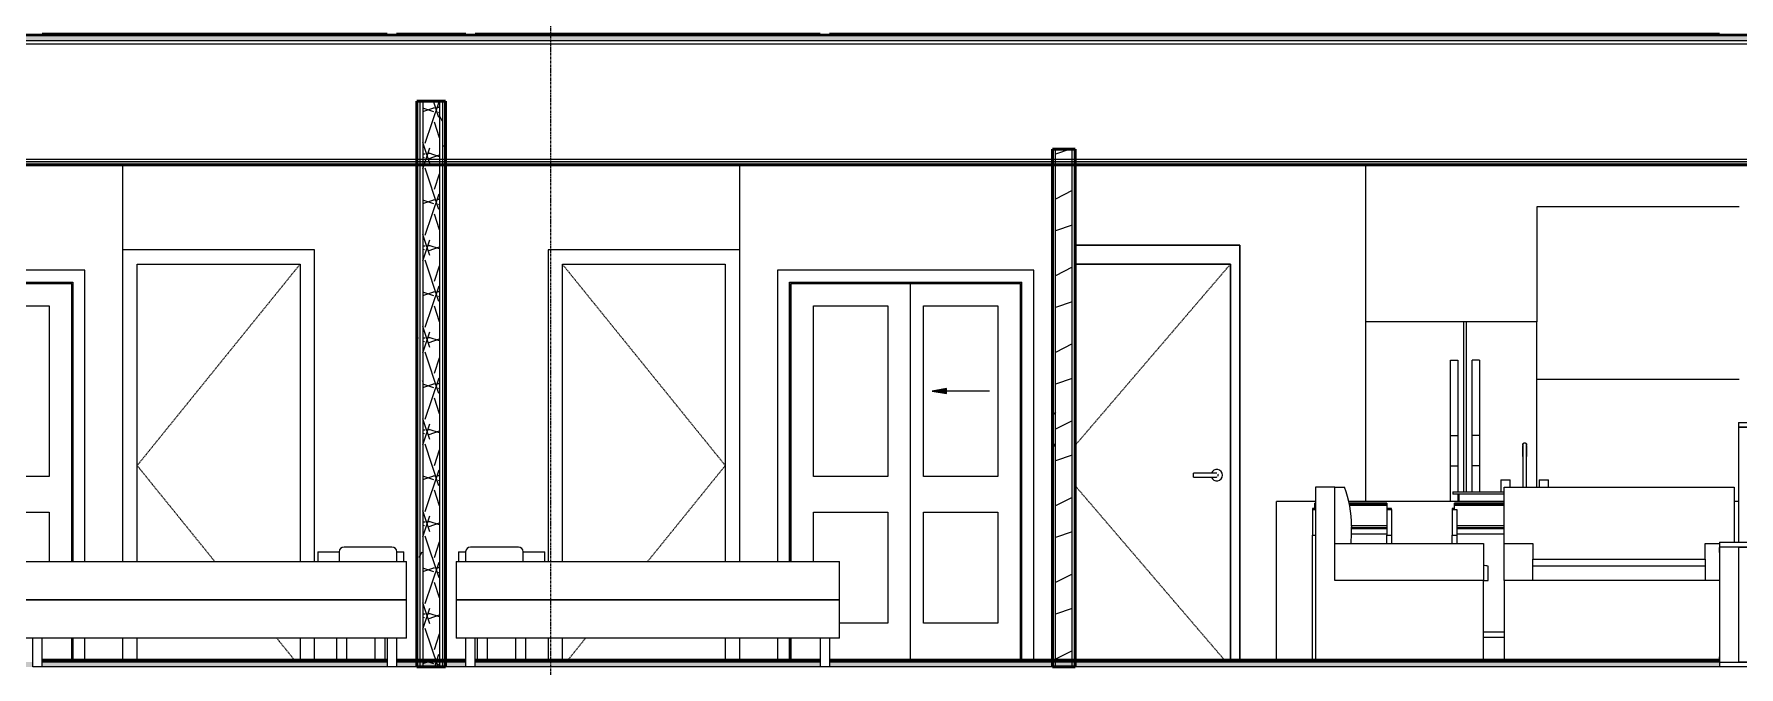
# Model space of a CAD drawing. Header units: inches. Extents: x -4169 to 1833, y -300 to 585.
# Drawn here: x 361.7 to 717.5, y 136 to 268 of the extents above; entities that cross this region are included whole.
import ezdxf

# ---------------------------------------------------------------- set-up
doc = ezdxf.new("R2010")
doc.units = ezdxf.units.IN
doc.header["$MEASUREMENT"] = 0
doc.linetypes.add('Dash 1_16_', pattern=[0.125, 0.0625, -0.0625])
doc.linetypes.add('Grid Line 1_2_', pattern=[0.875, 0.5, -0.125, 0.125, -0.125])
for name, color, linetype, lineweight in [('0-4', 7, 'Continuous', 9), ('0-7', 130, 'Continuous', 5), ('A-DETL-GENF-1', 92, 'Continuous', 13), ('A-DETL-GENF-2', 7, 'Continuous', 9), ('A-DOOR-3', 7, 'Continuous', 9), ('A-DOOR-4', 7, 'Dash 1_16_', 9), ('A-DOOR-FRAM-1', 7, 'Continuous', 9), ('A-FLOR-2', 192, 'Continuous', 50), ('A-FLOR-LEVL-1', 51, 'Grid Line 1_2_', 9), ('A-FLOR-MCUT', 51, 'Continuous', 13), ('A-FLOR-PATT-1', 8, 'Continuous', 9), ('A-WALL-1', 250, 'Continuous', 50), ('A-WALL-2', 10, 'Continuous', 13), ('A-WALL-PATT-1', 7, 'Continuous', 9), ('A-WALL-PATT-2', 253, 'Continuous', 9), ('I-FURN', 30, 'Continuous', 9), ('I-FURN-1', 7, 'Continuous', 9), ('I-WALL-1', 250, 'Continuous', 50), ('I-WALL-2', 10, 'Continuous', 13), ('P-SANR-FIXT-1', 7, 'Continuous', 9), ('Q-CASE-1', 7, 'Continuous', 9), ('Q-SPCQ-1', 7, 'Continuous', 9), ('S-GRID-1', 1, 'Grid Line 1_2_', 9)]:
    doc.layers.add(name, color=color, linetype=linetype, lineweight=lineweight)
pattern_1 = [(0, (-10964.796, 146.633), (30.72, 7.68), [1.267, -21.773, 1.267, -21.773, -122.88]), (0, (-10964.796, 146.633), (30.72, 7.68), [-46.08, 1.267, -44.813, 1.267, -21.773, -53.76]), (0, (-10964.796, 146.633), (30.72, 7.68), [-115.2, 1.267, -14.093, 1.267, -37.133]), (120, (-10953.276, 150.473), (-22.01108, 22.7643), [1.267, -21.773, 1.267, -21.773, -122.88]), (120, (-10953.276, 150.473), (-22.01108, 22.7643), [-46.08, 1.267, -44.813, 1.267, -21.773, -53.76]), (120, (-10953.276, 150.473), (-22.01108, 22.7643), [-115.2, 1.267, -14.093, 1.267, -37.133]), (240, (-10949.436, 165.833), (-8.70892, -30.4443), [1.267, -21.773, 1.267, -21.773, -122.88]), (240, (-10949.436, 165.833), (-8.70892, -30.4443), [-46.08, 1.267, -44.813, 1.267, -21.773, -53.76]), (240, (-10949.436, 165.833), (-8.70892, -30.4443), [-115.2, 1.267, -14.093, 1.267, -37.133])]
pattern_2 = [(50, (317.997, 146.633), (27.5427, -2.4099), [2.88, -31.68]), (355, (317.997, 146.633), (-5.32784, 28.8843), [2.304, -25.344]), (100.451, (320.293, 146.432), (22.2153, 26.4739), [2.448, -26.924]), (46.184, (317.997, 154.313), (40.9819, -6.3564), [4.32, -47.52]), (96.636, (321.413, 153.784), (35.8907, 37.4062), [3.671, -40.386]), (351.184, (317.997, 154.313), (35.891, 37.4062), [3.456, -38.016]), (21, (321.837, 152.393), (22.92104, -15.46073), [2.88, -31.68]), (326, (321.837, 152.393), (9.3435, 27.84574), [2.304, -25.344]), (71.451, (323.748, 151.105), (32.26477, 12.3844), [2.448, -26.924]), (37.5, (317.997, 146.633), (0.466855, 12.78271), [1.267, -23.77, 1.267, -24.461, -25.44]), (37.5, (317.997, 146.633), (0.466855, 12.78271), [-50.765, 1.267, -24.173]), (7.5, (317.997, 146.633), (10.10159, 15.14509), [1.267, -13.402, 1.267, -23.194, -9.696]), (7.5, (317.997, 146.633), (10.10159, 15.14509), [-39.13, 1.267, -8.429]), (327.5, (309.434, 146.633), (20.49916, -0.86578), [1.267, -8.333, 1.267, -28.685, -39.744]), (327.5, (309.434, 146.633), (20.49916, -0.86578), [-39.552, 1.267, -38.477]), (317.5, (305.594, 146.633), (22.39478, 3.8443), [1.267, -11.213, 1.267, -18.624, -28.224]), (317.5, (305.594, 146.633), (22.39478, 3.8443), [-32.371, 1.267, -26.957])]

# ---------------------------------------------------------------- blocks, each defined once
blk = doc.blocks.new('CTR - 2nd Phase_rvt-2-BUILDING SECTION - EAST_WEST - LOOKING SOUTH')
at = {"layer": 'A-FLOR-LEVL-1'}
blk.add_line((-12558.48, 268), (-9609.49, 268), dxfattribs=at)
blk = doc.blocks.new('Single-Flush - 34_ x 84_-V100-BUILDING SECTION - EAST_WEST - LOOKING SOUTH')
at = {"layer": 'A-DOOR-4'}
for p, q in [((-10865.56, 220), (-10899.56, 178)), ((-10883.37, 158), (-10899.56, 178)), ((-10866.68, 137.37), (-10870.42, 142))]:
    blk.add_line(p, q, dxfattribs=at)
at = {"layer": 'A-DOOR-FRAM-1'}
for p, q in [((-10862.56, 223), (-10902.56, 223)), ((-10862.56, 158), (-10862.56, 223)), ((-10899.56, 158), (-10899.56, 220)), ((-10899.56, 220), (-10865.56, 220)), ((-10865.56, 220), (-10865.56, 158)), ((-10899.56, 137.37), (-10899.56, 142)), ((-10865.56, 142), (-10865.56, 137.37)), ((-10862.56, 137.37), (-10862.56, 142))]:
    blk.add_line(p, q, dxfattribs=at)
blk = doc.blocks.new('Bed-Standard - King 78_ x 80_-V102-BUILDING SECTION - EAST_WEST - LOOKING SOUTH')
at = {"layer": 'I-FURN-1'}
for p, q in [((-11132.19, 161), (-11142.19, 161)), ((-11209.19, 158), (-11209.19, 150)), ((-11209.19, 158), (-11208.19, 158)), ((-11208.19, 158), (-11130.19, 158)), ((-11143.19, 160), (-11143.19, 158)), ((-11131.19, 158), (-11131.19, 160)), ((-11130.19, 158), (-11129.19, 158)), ((-11129.19, 150), (-11129.19, 158)), ((-11209.19, 150), (-11209.19, 142)), ((-11209.19, 150), (-11208.19, 150)), ((-11208.19, 150), (-11209.19, 150)), ((-11208.19, 150), (-11130.19, 150)), ((-11130.19, 150), (-11208.19, 150)), ((-11130.19, 150), (-11129.19, 150)), ((-11129.19, 150), (-11130.19, 150)), ((-11129.19, 142), (-11129.19, 150)), ((-11208.19, 142), (-11209.19, 142)), ((-11130.19, 142), (-11208.19, 142)), ((-11207.19, 142), (-11207.19, 136)), ((-11207.19, 142), (-11207.19, 137.37)), ((-11205.19, 136), (-11205.19, 142)), ((-11205.19, 137.37), (-11205.19, 142)), ((-11133.19, 142), (-11133.19, 137.37)), ((-11133.19, 142), (-11133.19, 136)), ((-11131.19, 137.37), (-11131.19, 142)), ((-11131.19, 136), (-11131.19, 142)), ((-11129.19, 142), (-11130.19, 142)), ((-11206.19, 136), (-11207.16, 136)), ((-11205.21, 136), (-11206.19, 136)), ((-11132.19, 136), (-11133.16, 136)), ((-11131.21, 136), (-11132.19, 136))]:
    blk.add_line(p, q, dxfattribs=at)
for centre, start, end in [((-11142.19, 160), 90, 180), ((-11132.19, 160), 0, 90)]:
    blk.add_arc(centre, 1, start, end, dxfattribs=at)
blk = doc.blocks.new('Table-Night Stand - 18_ x 18_ x 24_-V103-BUILDING SECTION - EAST_WEST - LOOKING SOUTH')
at = {"layer": 'I-FURN-1'}
for p, q in [((-11147.69, 160), (-11143.19, 160)), ((-11147.69, 160), (-11147.69, 158)), ((-11131.19, 160), (-11129.69, 160)), ((-11129.69, 158), (-11129.69, 160)), ((-11143.69, 137.37), (-11143.69, 142)), ((-11141.69, 142), (-11141.69, 137.37)), ((-11135.69, 137.37), (-11135.69, 142)), ((-11133.69, 142), (-11133.69, 137.37))]:
    blk.add_line(p, q, dxfattribs=at)
blk = doc.blocks.new('Single-Flush - 34_ x 84_-V105-BUILDING SECTION - EAST_WEST - LOOKING SOUTH')
at = {"layer": 'A-DOOR-4'}
for p, q in [((-10810.81, 220), (-10776.81, 178)), ((-10793, 158), (-10776.81, 178)), ((-10809.7, 137.37), (-10805.96, 142))]:
    blk.add_line(p, q, dxfattribs=at)
at = {"layer": 'A-DOOR-FRAM-1'}
for p, q in [((-10773.81, 223), (-10813.81, 223)), ((-10813.81, 223), (-10813.81, 158)), ((-10810.81, 158), (-10810.81, 220)), ((-10810.81, 220), (-10776.81, 220)), ((-10776.81, 220), (-10776.81, 158)), ((-10813.81, 142), (-10813.81, 137.37)), ((-10810.81, 137.37), (-10810.81, 142)), ((-10776.81, 142), (-10776.81, 137.37))]:
    blk.add_line(p, q, dxfattribs=at)
blk = doc.blocks.new('Bed-Standard - King 78_ x 80_-V106-BUILDING SECTION - EAST_WEST - LOOKING SOUTH')
at = {"layer": 'I-FURN-1'}
for p, q in [((-10820, 161), (-10830, 161)), ((-10833, 158), (-10833, 150)), ((-10833, 158), (-10832, 158)), ((-10832, 158), (-10754, 158)), ((-10831, 160), (-10831, 158)), ((-10819, 158), (-10819, 160)), ((-10754, 158), (-10753, 158)), ((-10753, 150), (-10753, 158)), ((-10833, 150), (-10833, 142)), ((-10833, 150), (-10832, 150)), ((-10832, 150), (-10833, 150)), ((-10832, 150), (-10754, 150)), ((-10754, 150), (-10832, 150)), ((-10754, 150), (-10753, 150)), ((-10753, 150), (-10754, 150)), ((-10753, 142), (-10753, 150)), ((-10832, 142), (-10833, 142)), ((-10754, 142), (-10832, 142)), ((-10831, 142), (-10831, 137.37)), ((-10831, 142), (-10831, 136)), ((-10829, 137.37), (-10829, 142)), ((-10829, 136), (-10829, 142)), ((-10757, 142), (-10757, 136)), ((-10757, 142), (-10757, 137.37)), ((-10755, 136), (-10755, 142)), ((-10755, 137.37), (-10755, 142)), ((-10753, 142), (-10754, 142)), ((-10830, 136), (-10830.98, 136)), ((-10829.03, 136), (-10830, 136)), ((-10756, 136), (-10756.98, 136)), ((-10755.03, 136), (-10756, 136))]:
    blk.add_line(p, q, dxfattribs=at)
for centre, start, end in [((-10830, 160), 90, 180), ((-10820, 160), 0, 90)]:
    blk.add_arc(centre, 1, start, end, dxfattribs=at)
blk = doc.blocks.new('Table-Night Stand - 18_ x 18_ x 24_-V107-BUILDING SECTION - EAST_WEST - LOOKING SOUTH')
at = {"layer": 'I-FURN-1'}
for p, q in [((-10832.5, 160), (-10831, 160)), ((-10832.5, 160), (-10832.5, 158)), ((-10819, 160), (-10814.5, 160)), ((-10814.5, 158), (-10814.5, 160)), ((-10828.5, 137.37), (-10828.5, 142)), ((-10826.5, 142), (-10826.5, 137.37)), ((-10820.5, 137.37), (-10820.5, 142)), ((-10818.5, 142), (-10818.5, 137.37))]:
    blk.add_line(p, q, dxfattribs=at)
blk = doc.blocks.new('FOLDING_SLIDING CLOSET - 48_ x 80_-V109-BUILDING SECTION - EAST_WEST - LOOKING SOUTH')
at = {"layer": 'A-DETL-GENF-1'}
blk.add_hatch(color=256, dxfattribs=at).paths.add_polyline_path([(-10945.73, 193), (-10942.71, 193.53), (-10945.73, 194.06)], flags=0)
at = {"layer": 'A-DETL-GENF-2'}
for p, q in [((-10954.71, 193.53), (-10942.71, 193.53)), ((-10945.73, 194.06), (-10942.71, 193.53)), ((-10945.73, 193), (-10945.73, 194.06)), ((-10942.71, 193.53), (-10945.73, 193))]:
    blk.add_line(p, q, dxfattribs=at)
at = {"layer": 'A-DOOR-3'}
for p, q in [((-10963.96, 218.75), (-10963.96, 137.37)), ((-10910.46, 218.75), (-10963.96, 218.75)), ((-10910.46, 158), (-10910.46, 218.75)), ((-10961.46, 216.25), (-10961.46, 137.37)), ((-10961.46, 216.25), (-10912.96, 216.25)), ((-10913.21, 216), (-10938.21, 216)), ((-10938.21, 216), (-10938.21, 137.37)), ((-10913.21, 158), (-10913.21, 216)), ((-10912.96, 216.25), (-10912.96, 158)), ((-10956.46, 175.75), (-10956.46, 211.31)), ((-10956.46, 211.31), (-10940.96, 211.31)), ((-10940.96, 211.31), (-10940.96, 175.75)), ((-10933.46, 175.75), (-10933.46, 211.31)), ((-10933.46, 211.31), (-10917.96, 211.31)), ((-10917.96, 211.31), (-10917.96, 175.75)), ((-10940.96, 175.75), (-10956.46, 175.75)), ((-10917.96, 175.75), (-10933.46, 175.75)), ((-10956.46, 145.12), (-10956.46, 168.25)), ((-10956.46, 168.25), (-10940.96, 168.25)), ((-10940.96, 168.25), (-10940.96, 145.12)), ((-10933.46, 145.12), (-10933.46, 168.25)), ((-10933.46, 168.25), (-10917.96, 168.25)), ((-10917.96, 168.25), (-10917.96, 158)), ((-10940.96, 145.12), (-10956.46, 145.12)), ((-10923.38, 145.12), (-10933.46, 145.12)), ((-10913.21, 137.37), (-10913.21, 142)), ((-10912.96, 142), (-10912.96, 137.37)), ((-10910.46, 137.37), (-10910.46, 142))]:
    blk.add_line(p, q, dxfattribs=at)
at = {"layer": 'A-DOOR-FRAM-1'}
for p, q in [((-10961.21, 216), (-10961.21, 137.37)), ((-10961.21, 216), (-10913.21, 216)), ((-10913.21, 216), (-10913.21, 158)), ((-10913.21, 142), (-10913.21, 137.37))]:
    blk.add_line(p, q, dxfattribs=at)
blk = doc.blocks.new('FOLDING_SLIDING CLOSET - 48_ x 80_-V110-BUILDING SECTION - EAST_WEST - LOOKING SOUTH')
at = {"layer": 'A-DETL-GENF-1'}
blk.add_hatch(color=256, dxfattribs=at).paths.add_polyline_path([(-10730.65, 193), (-10730.65, 194.06), (-10733.66, 193.53)], flags=0)
at = {"layer": 'A-DETL-GENF-2'}
for p, q in [((-10730.65, 194.06), (-10733.66, 193.53)), ((-10721.66, 193.53), (-10733.66, 193.53)), ((-10733.66, 193.53), (-10730.65, 193)), ((-10730.65, 193), (-10730.65, 194.06))]:
    blk.add_line(p, q, dxfattribs=at)
at = {"layer": 'A-DOOR-3'}
for p, q in [((-10712.41, 218.75), (-10765.91, 218.75)), ((-10765.91, 218.75), (-10765.91, 158)), ((-10712.41, 137.37), (-10712.41, 218.75)), ((-10763.41, 158), (-10763.41, 216.25)), ((-10763.41, 216.25), (-10714.91, 216.25)), ((-10763.16, 216), (-10763.16, 158)), ((-10738.16, 216), (-10763.16, 216)), ((-10738.16, 137.37), (-10738.16, 216)), ((-10714.91, 137.37), (-10714.91, 216.25)), ((-10758.41, 211.31), (-10742.91, 211.31)), ((-10758.41, 175.75), (-10758.41, 211.31)), ((-10742.91, 211.31), (-10742.91, 175.75)), ((-10735.41, 211.31), (-10719.91, 211.31)), ((-10735.41, 175.75), (-10735.41, 211.31)), ((-10719.91, 211.31), (-10719.91, 175.75)), ((-10742.91, 175.75), (-10758.41, 175.75)), ((-10719.91, 175.75), (-10735.41, 175.75)), ((-10758.41, 168.25), (-10742.91, 168.25)), ((-10758.41, 158), (-10758.41, 168.25)), ((-10742.91, 168.25), (-10742.91, 145.12)), ((-10735.41, 168.25), (-10719.91, 168.25)), ((-10735.41, 145.12), (-10735.41, 168.25)), ((-10719.91, 168.25), (-10719.91, 145.12)), ((-10742.91, 145.12), (-10753, 145.12)), ((-10719.91, 145.12), (-10735.41, 145.12)), ((-10765.91, 142), (-10765.91, 137.37)), ((-10763.41, 137.37), (-10763.41, 142)), ((-10763.16, 142), (-10763.16, 137.37))]:
    blk.add_line(p, q, dxfattribs=at)
at = {"layer": 'A-DOOR-FRAM-1'}
for p, q in [((-10763.16, 158), (-10763.16, 216)), ((-10763.16, 216), (-10715.16, 216)), ((-10715.16, 137.37), (-10715.16, 216)), ((-10763.16, 137.37), (-10763.16, 142))]:
    blk.add_line(p, q, dxfattribs=at)
blk = doc.blocks.new('OD_CW_Base Cabinet - OD_CW_Base Cabinet-1862514-BUILDING SECTION - EAST_WEST - LOOKING SOUTH')
at = {"layer": 'Q-CASE-1'}
for p, q in [((-10661.79, 137.37), (-10661.79, 170.5)), ((-10653.59, 170.5), (-10661.79, 170.5)), ((-10614.26, 170.5), (-10646.69, 170.5)), ((-10565.31, 170.5), (-10566.26, 170.5))]:
    blk.add_line(p, q, dxfattribs=at)
blk = doc.blocks.new('Refrigerator_-_Side-by-Side_6047 - 36_ X 30_-V124-BUILDING SECTION - EAST_WEST - LOOKING SOUTH')
at = {"layer": 'Q-SPCQ-1'}
for p, q in [((-10643.19, 208), (-10643.19, 170.5)), ((-10622.69, 208), (-10643.19, 208)), ((-10622.19, 208), (-10622.69, 208)), ((-10622.69, 172.5), (-10622.69, 208)), ((-10622.19, 208), (-10622.19, 172.5)), ((-10607.44, 208), (-10622.19, 208)), ((-10607.44, 173.5), (-10607.44, 208)), ((-10625.47, 184.29), (-10625.47, 200)), ((-10625.47, 200), (-10623.95, 200)), ((-10623.95, 200), (-10623.95, 184.29)), ((-10620.93, 184.29), (-10620.93, 200)), ((-10619.41, 200), (-10620.93, 200)), ((-10619.41, 200), (-10619.41, 184.29)), ((-10625.47, 177.94), (-10625.47, 184.29)), ((-10625.47, 184.29), (-10623.95, 184.29)), ((-10623.95, 184.29), (-10623.95, 177.94)), ((-10620.93, 177.94), (-10620.93, 184.29)), ((-10619.41, 184.29), (-10620.93, 184.29)), ((-10619.41, 184.29), (-10619.41, 177.94)), ((-10625.47, 170.5), (-10625.47, 177.94)), ((-10625.47, 177.94), (-10623.95, 177.94)), ((-10623.95, 177.94), (-10623.95, 172.5)), ((-10620.93, 172.5), (-10620.93, 177.94)), ((-10619.41, 177.94), (-10620.93, 177.94)), ((-10619.41, 177.94), (-10619.41, 172.5)), ((-10623.95, 172), (-10623.95, 170.5))]:
    blk.add_line(p, q, dxfattribs=at)
blk = doc.blocks.new('Sink Kitchen-Single - 30_ x 21_-V125-BUILDING SECTION - EAST_WEST - LOOKING SOUTH')
at = {"layer": 'P-SANR-FIXT-1'}
for p, q in [((-10610.34, 179.88), (-10610.34, 173.5)), ((-10610.34, 179.88), (-10610.34, 178.5)), ((-10610.33, 178.5), (-10610.33, 178.5)), ((-10609.6, 178.5), (-10609.6, 178.5)), ((-10609.59, 173.5), (-10609.59, 179.88)), ((-10609.59, 178.5), (-10609.59, 179.88)), ((-10614.97, 175), (-10614.97, 172.5)), ((-10614.97, 175), (-10612.97, 175)), ((-10612.97, 173.5), (-10612.97, 175)), ((-10606.97, 175), (-10606.97, 173.5)), ((-10606.97, 175), (-10604.97, 175)), ((-10604.97, 173.5), (-10604.97, 175)), ((-10624.97, 172.5), (-10614.26, 172.5)), ((-10624.97, 172.5), (-10624.97, 172)), ((-10614.26, 172), (-10624.97, 172)), ((-10623.72, 172), (-10623.72, 170.5))]:
    blk.add_line(p, q, dxfattribs=at)
at = {"layer": 'P-SANR-FIXT-1', "flags": 128}
for points in [[(-10610.34, 182.38), (-10610.34, 182.39), (-10610.34, 182.4), (-10610.34, 182.42), (-10610.34, 182.43), (-10610.34, 182.45), (-10610.33, 182.46), (-10610.33, 182.48), (-10610.32, 182.49), (-10610.32, 182.51), (-10610.31, 182.52), (-10610.31, 182.53), (-10610.3, 182.55), (-10610.29, 182.56), (-10610.29, 182.57), (-10610.28, 182.59), (-10610.27, 182.6), (-10610.26, 182.61), (-10610.25, 182.62), (-10610.24, 182.63), (-10610.23, 182.64), (-10610.22, 182.65), (-10610.21, 182.66), (-10610.2, 182.67), (-10610.18, 182.68), (-10610.17, 182.69), (-10610.16, 182.7), (-10610.14, 182.71), (-10610.13, 182.71), (-10610.12, 182.72), (-10610.1, 182.72), (-10610.09, 182.73), (-10610.08, 182.73), (-10610.06, 182.74), (-10610.05, 182.74), (-10610.03, 182.74), (-10610.02, 182.75), (-10610, 182.75), (-10609.99, 182.75), (-10609.97, 182.75), (-10609.97, 182.75)], [(-10610.34, 182.38), (-10610.34, 182.37), (-10610.34, 182.37), (-10610.34, 182.36), (-10610.34, 182.34), (-10610.34, 182.33), (-10610.34, 182.3), (-10610.34, 182.28), (-10610.34, 182.25), (-10610.34, 182.21), (-10610.34, 182.18), (-10610.34, 182.14), (-10610.34, 182.09), (-10610.34, 182.04), (-10610.34, 181.99), (-10610.34, 181.94), (-10610.34, 181.88), (-10610.34, 181.82), (-10610.34, 181.75), (-10610.34, 181.69), (-10610.34, 181.62), (-10610.34, 181.54), (-10610.34, 181.47), (-10610.34, 181.39), (-10610.34, 181.31), (-10610.34, 181.23), (-10610.34, 181.14), (-10610.34, 181.05), (-10610.34, 180.96), (-10610.34, 180.87), (-10610.34, 180.78), (-10610.34, 180.69), (-10610.34, 180.59), (-10610.34, 180.5), (-10610.34, 180.4), (-10610.34, 180.3), (-10610.34, 180.2), (-10610.34, 180.1), (-10610.34, 180), (-10610.34, 179.9), (-10610.34, 179.88)], [(-10610.34, 182.3), (-10610.34, 182.32), (-10610.34, 182.34), (-10610.34, 182.35), (-10610.34, 182.36), (-10610.34, 182.37), (-10610.34, 182.37)], [(-10610.34, 179.88), (-10610.34, 179.97), (-10610.34, 180.07), (-10610.34, 180.17), (-10610.34, 180.27), (-10610.34, 180.37), (-10610.34, 180.47), (-10610.34, 180.57), (-10610.34, 180.66), (-10610.34, 180.76), (-10610.34, 180.85), (-10610.34, 180.94), (-10610.34, 181.03), (-10610.34, 181.12), (-10610.34, 181.2), (-10610.34, 181.29), (-10610.34, 181.37), (-10610.34, 181.45), (-10610.34, 181.52), (-10610.34, 181.6), (-10610.34, 181.67), (-10610.34, 181.74), (-10610.34, 181.8), (-10610.34, 181.86), (-10610.34, 181.92), (-10610.34, 181.98), (-10610.34, 182.03), (-10610.34, 182.08), (-10610.34, 182.13), (-10610.34, 182.17)], [(-10609.97, 182.75), (-10609.95, 182.75), (-10609.94, 182.75), (-10609.92, 182.75), (-10609.91, 182.75), (-10609.89, 182.74), (-10609.88, 182.74), (-10609.86, 182.74), (-10609.85, 182.73), (-10609.84, 182.73), (-10609.82, 182.72), (-10609.81, 182.71), (-10609.79, 182.71), (-10609.78, 182.7), (-10609.77, 182.69), (-10609.76, 182.68), (-10609.74, 182.68), (-10609.73, 182.67), (-10609.72, 182.66), (-10609.71, 182.65), (-10609.7, 182.64), (-10609.69, 182.63), (-10609.68, 182.61), (-10609.67, 182.6), (-10609.66, 182.59), (-10609.65, 182.58), (-10609.64, 182.56), (-10609.64, 182.55), (-10609.63, 182.54), (-10609.62, 182.52), (-10609.62, 182.51), (-10609.61, 182.5), (-10609.61, 182.48), (-10609.6, 182.47), (-10609.6, 182.45), (-10609.6, 182.44), (-10609.6, 182.42), (-10609.59, 182.41), (-10609.59, 182.39), (-10609.59, 182.38), (-10609.59, 182.38)], [(-10609.59, 179.88), (-10609.59, 179.97), (-10609.59, 180.07), (-10609.59, 180.17), (-10609.59, 180.27), (-10609.59, 180.37), (-10609.59, 180.47), (-10609.59, 180.57), (-10609.59, 180.66), (-10609.59, 180.76), (-10609.59, 180.85), (-10609.59, 180.94), (-10609.59, 181.03), (-10609.59, 181.12), (-10609.59, 181.2), (-10609.59, 181.29), (-10609.59, 181.37), (-10609.59, 181.45), (-10609.59, 181.52), (-10609.59, 181.6), (-10609.59, 181.67), (-10609.59, 181.74), (-10609.59, 181.8), (-10609.59, 181.86), (-10609.59, 181.92), (-10609.59, 181.98), (-10609.59, 182.03), (-10609.59, 182.08), (-10609.59, 182.13), (-10609.59, 182.17), (-10609.59, 182.21), (-10609.59, 182.24), (-10609.59, 182.27), (-10609.59, 182.3), (-10609.59, 182.32), (-10609.59, 182.34), (-10609.59, 182.35), (-10609.59, 182.36), (-10609.59, 182.37), (-10609.59, 182.37), (-10609.59, 182.38)], [(-10609.59, 182.37), (-10609.59, 182.37), (-10609.59, 182.36), (-10609.59, 182.34), (-10609.59, 182.33), (-10609.59, 182.3), (-10609.59, 182.28)], [(-10609.59, 182.14), (-10609.59, 182.09), (-10609.59, 182.04), (-10609.59, 181.99), (-10609.59, 181.94), (-10609.59, 181.88), (-10609.59, 181.82), (-10609.59, 181.75), (-10609.59, 181.69), (-10609.59, 181.62), (-10609.59, 181.54), (-10609.59, 181.47), (-10609.59, 181.39), (-10609.59, 181.31), (-10609.59, 181.23), (-10609.59, 181.14), (-10609.59, 181.05), (-10609.59, 180.96), (-10609.59, 180.87), (-10609.59, 180.78), (-10609.59, 180.69), (-10609.59, 180.59), (-10609.59, 180.5), (-10609.59, 180.4), (-10609.59, 180.3), (-10609.59, 180.2), (-10609.59, 180.1), (-10609.59, 180), (-10609.59, 179.9), (-10609.59, 179.88)]]:
    blk.add_lwpolyline(points, dxfattribs=at)
blk = doc.blocks.new('Bar_Stool_6722_1_ - Bar_Stool_6722_1_-V126-BUILDING SECTION - EAST_WEST - LOOKING SOUTH')
at = {"layer": 'I-FURN-1'}
for p, q in [((-10654.24, 169.01), (-10654.24, 168.84)), ((-10653.74, 169.01), (-10654.24, 169.01)), ((-10654.24, 168.84), (-10653.59, 168.84)), ((-10654.24, 168.84), (-10654.24, 163.5)), ((-10653.59, 170.12), (-10653.74, 170.12)), ((-10653.74, 169.98), (-10653.74, 170.12)), ((-10653.74, 169.73), (-10653.74, 169.98)), ((-10653.74, 169.98), (-10653.59, 169.98)), ((-10653.74, 168.84), (-10653.74, 169.73)), ((-10653.74, 169.73), (-10653.59, 169.73)), ((-10638.74, 170.12), (-10646.62, 170.12)), ((-10646.6, 169.98), (-10638.74, 169.98)), ((-10646.55, 169.73), (-10638.74, 169.73)), ((-10638.74, 170.12), (-10638.74, 169.98)), ((-10638.74, 169.98), (-10638.74, 169.73)), ((-10638.74, 169.73), (-10638.74, 168.84)), ((-10637.74, 169.01), (-10638.74, 169.01)), ((-10638.74, 168.84), (-10637.74, 168.84)), ((-10638.74, 168.84), (-10638.74, 163.5)), ((-10637.74, 168.84), (-10637.74, 169.01)), ((-10637.74, 168.84), (-10637.74, 163.5)), ((-10646.15, 163.75), (-10638.74, 163.75)), ((-10646.1, 164.86), (-10638.74, 164.86)), ((-10646.09, 165.46), (-10638.74, 165.46)), ((-10638.74, 165.04), (-10646.09, 165.04)), ((-10654.24, 163.5), (-10653.59, 163.5)), ((-10654.24, 137.37), (-10654.24, 163.5)), ((-10638.74, 163.5), (-10637.74, 163.5)), ((-10638.74, 161.75), (-10638.74, 163.5)), ((-10637.74, 163.5), (-10637.74, 161.75))]:
    blk.add_line(p, q, dxfattribs=at)
blk = doc.blocks.new('Bar_Stool_6722_1_ - Bar_Stool_6722_1_-V127-BUILDING SECTION - EAST_WEST - LOOKING SOUTH')
at = {"layer": 'I-FURN-1'}
for p, q in [((-10625.12, 169.01), (-10625.12, 168.84)), ((-10624.62, 169.01), (-10625.12, 169.01)), ((-10625.12, 168.84), (-10624.12, 168.84)), ((-10625.12, 168.84), (-10625.12, 163.5)), ((-10614.26, 170.12), (-10624.62, 170.12)), ((-10624.62, 169.98), (-10624.62, 170.12)), ((-10624.62, 169.73), (-10624.62, 169.98)), ((-10624.62, 169.98), (-10614.26, 169.98)), ((-10624.62, 168.84), (-10624.62, 169.73)), ((-10624.62, 169.73), (-10614.26, 169.73)), ((-10624.12, 168.84), (-10624.12, 163.5)), ((-10624.12, 165.46), (-10614.26, 165.46)), ((-10614.26, 165.04), (-10624.12, 165.04)), ((-10624.12, 164.86), (-10614.26, 164.86)), ((-10624.12, 163.75), (-10614.26, 163.75)), ((-10625.12, 163.5), (-10624.12, 163.5)), ((-10625.12, 161.75), (-10625.12, 163.5)), ((-10624.12, 163.5), (-10624.12, 161.75)), ((-10614.26, 143.22), (-10618.59, 143.22)), ((-10618.59, 142.22), (-10614.26, 142.22))]:
    blk.add_line(p, q, dxfattribs=at)
blk = doc.blocks.new('OD_CW_Upper Cabinet - OD_CW_Upper Cabinet-1916511-BUILDING SECTION - EAST_WEST - LOOKING SOUTH')
at = {"layer": 'Q-CASE-1'}
for p, q in [((-10565.19, 232), (-10607.44, 232)), ((-10607.44, 232), (-10607.44, 208)), ((-10607.44, 196), (-10565.19, 196))]:
    blk.add_line(p, q, dxfattribs=at)
blk = doc.blocks.new('Entertainment_Center_14771 - Entertainment_Center_14771-V51-BUILDING SECTION - EAST_WEST - LOOKING SOUTH')
at = {"layer": 'I-FURN-1'}
for p, q in [((-10365.1, 63), (-10353.1, 63)), ((-10365.1, 63), (-10365.1, 62)), ((-10353.1, 62), (-10365.1, 62)), ((-10365.1, 62), (-10353.1, 62)), ((-10365.1, 62), (-10365.1, 38)), ((-10353.1, 62), (-10353.1, 63)), ((-10352.97, 63), (-10353.1, 63)), ((-10353.1, 63), (-10353.1, 62)), ((-10353.1, 38), (-10353.1, 62)), ((-10353.1, 62), (-10353.1, 38)), ((-10352.97, 63), (-10352.97, 62)), ((-10352.97, 62), (-10352.97, 38)), ((-10369.13, 36.87), (-10369.13, 35.87)), ((-10369.1, 38), (-10353.1, 38)), ((-10369.1, 38), (-10369.1, 37)), ((-10369.1, 37), (-10369.1, 13)), ((-10353.1, 37), (-10369.1, 37)), ((-10365.1, 37), (-10353.1, 37)), ((-10365.1, 37), (-10365.1, 13)), ((-10353.1, 37), (-10353.1, 38)), ((-10352.97, 38), (-10353.1, 38)), ((-10353.1, 38), (-10353.1, 37)), ((-10353.1, 13), (-10353.1, 37)), ((-10353.1, 37), (-10353.1, 13)), ((-10352.97, 38), (-10352.97, 37)), ((-10352.97, 37), (-10352.97, 13)), ((-10369.13, 14.12), (-10369.13, 13.12)), ((-10369.1, 13), (-10353.1, 13)), ((-10369.1, 13), (-10369.1, 12)), ((-10353.1, 12), (-10369.1, 12)), ((-10353.1, 13), (-10365.1, 13)), ((-10353.1, 12), (-10353.1, 13)), ((-10353.1, 13), (-10353.1, 12)), ((-10352.97, 12), (-10353.1, 12)), ((-10352.97, 13), (-10352.97, 12))]:
    blk.add_line(p, q, dxfattribs=at)
blk = doc.blocks.new('Couch-Both_Arms-Generic - 1-V121-BUILDING SECTION - EAST_WEST - LOOKING SOUTH')
at = {"layer": 'I-FURN'}
for p, q in [((-10087.32, 161.75), (-10087.32, 173.5)), ((-10087.32, 173.5), (-10085.32, 173.5)), ((-10083.82, 165.37), (-10083.82, 165.12)), ((-10087.32, 154), (-10087.32, 161.75)), ((-10087.32, 161.75), (-10056.32, 161.75)), ((-10056.32, 161.75), (-10056.32, 154)), ((-10055.32, 154), (-10055.32, 157)), ((-10056.32, 154), (-10087.32, 154)), ((-10056.32, 154), (-10055.32, 154))]:
    blk.add_line(p, q, dxfattribs=at)
for centre, radius, start, end in [((-10106.57, 165.37), 22.76, 0, 20.9198), ((-10131.33, 165.12), 47.51, 355.9252, 0), ((-10071.19, 73.74), 84.76, 79.2045, 79.889)]:
    blk.add_arc(centre, radius, start, end, dxfattribs=at)
at = {"layer": 'I-FURN-1'}
for p, q in [((-10091.32, 173.5), (-10091.32, 137.37)), ((-10087.32, 173.5), (-10091.32, 173.5)), ((-10056.32, 137.37), (-10056.32, 154))]:
    blk.add_line(p, q, dxfattribs=at)
blk = doc.blocks.new('Couch-Both_Arms-Generic - 2-V122-BUILDING SECTION - EAST_WEST - LOOKING SOUTH')
at = {"layer": 'I-FURN'}
for p, q in [((-10051.99, 161.75), (-10051.99, 173.5)), ((-10051.99, 173.5), (-10003.99, 173.5)), ((-10003.99, 173.5), (-10003.99, 162)), ((-10051.99, 154), (-10051.99, 161.75)), ((-10051.99, 161.75), (-10045.99, 161.75)), ((-10045.99, 161.75), (-10045.99, 158.5)), ((-10009.99, 158.5), (-10009.99, 161.75)), ((-10009.99, 161.75), (-10007.04, 161.75)), ((-10045.99, 154), (-10045.99, 158.5)), ((-10045.99, 158.5), (-10009.99, 158.5)), ((-10009.99, 157), (-10045.99, 157)), ((-10009.99, 158.5), (-10009.99, 154)), ((-10045.99, 154), (-10051.99, 154)), ((-10009.99, 154), (-10045.99, 154)), ((-10007.04, 154), (-10009.99, 154))]:
    blk.add_line(p, q, dxfattribs=at)
at = {"layer": 'I-FURN-1'}
blk.add_line((-10051.99, 154), (-10051.99, 137.37), dxfattribs=at)
blk = doc.blocks.new('CTR - 1st Phase - Unit Layouts_rvt-2-BUILDING SECTION - EAST_WEST - LOOKING SOUTH')
at = {"layer": 'A-WALL-PATT-1'}
h = blk.add_hatch(dxfattribs=at)
h.set_pattern_fill('FP_21', color=256, style=0, pattern_type=2)
h.set_pattern_definition(pattern_1)
h.paths.add_polyline_path([(-10707.91, 136), (-10707.91, 244), (-10708.54, 244), (-10708.54, 136)], flags=0)
at = {"layer": 'A-WALL-PATT-2'}
h = blk.add_hatch(dxfattribs=at)
h.set_pattern_fill('FP_24', color=256, style=0, pattern_type=2)
h.set_pattern_definition([(216.87, (-10958.398, 162.627), (47.980943, 31.987086), [7.997, -71.971]), (206.565, (-10948.802, 157.829), (-15.99371, -15.99413), [17.881, -17.881]), (198.435, (-10948.802, 149.832), (-31.98674, -15.99388), [10.115, -40.461])])
h.paths.add_polyline_path([(-10707.91, 136), (-10704.41, 136), (-10704.41, 244), (-10707.91, 244), (-10707.91, 148.51)], flags=0)
at = {"layer": 'A-WALL-1'}
for p, q in [((-10703.79, 244), (-10708.54, 244)), ((-10708.54, 244), (-10708.54, 136)), ((-10703.79, 136), (-10703.79, 244)), ((-10708.54, 136), (-10703.79, 136))]:
    blk.add_line(p, q, dxfattribs=at)
at = {"layer": 'A-WALL-2'}
for p, q in [((-10707.91, 136), (-10707.91, 244)), ((-10704.41, 136), (-10704.41, 244)), ((-10902.56, 158), (-10902.56, 240.75)), ((-10773.81, 240.75), (-10773.81, 158)), ((-10902.56, 137.37), (-10902.56, 142)), ((-10773.81, 142), (-10773.81, 137.37))]:
    blk.add_line(p, q, dxfattribs=at)
at = {"layer": '0-4'}
for name, p in [('OD_CW_Upper Cabinet - OD_CW_Upper Cabinet-1916511-BUILDING SECTION - EAST_WEST - LOOKING SOUTH', (0, 0)), ('Single-Flush - 34_ x 84_-V100-BUILDING SECTION - EAST_WEST - LOOKING SOUTH', (0, 0)), ('Single-Flush - 34_ x 84_-V105-BUILDING SECTION - EAST_WEST - LOOKING SOUTH', (0, 0)), ('FOLDING_SLIDING CLOSET - 48_ x 80_-V109-BUILDING SECTION - EAST_WEST - LOOKING SOUTH', (0, 0)), ('FOLDING_SLIDING CLOSET - 48_ x 80_-V110-BUILDING SECTION - EAST_WEST - LOOKING SOUTH', (0, 0)), ('Refrigerator_-_Side-by-Side_6047 - 36_ X 30_-V124-BUILDING SECTION - EAST_WEST - LOOKING SOUTH', (0, 0)), ('Entertainment_Center_14771 - Entertainment_Center_14771-V51-BUILDING SECTION - EAST_WEST - LOOKING SOUTH', (-200.21, 124)), ('Sink Kitchen-Single - 30_ x 21_-V125-BUILDING SECTION - EAST_WEST - LOOKING SOUTH', (0, 0)), ('Couch-Both_Arms-Generic - 1-V121-BUILDING SECTION - EAST_WEST - LOOKING SOUTH', (-562.27, 0)), ('Couch-Both_Arms-Generic - 2-V122-BUILDING SECTION - EAST_WEST - LOOKING SOUTH', (-562.27, 0)), ('OD_CW_Base Cabinet - OD_CW_Base Cabinet-1862514-BUILDING SECTION - EAST_WEST - LOOKING SOUTH', (0, 0)), ('Bar_Stool_6722_1_ - Bar_Stool_6722_1_-V126-BUILDING SECTION - EAST_WEST - LOOKING SOUTH', (0, 0)), ('Bar_Stool_6722_1_ - Bar_Stool_6722_1_-V127-BUILDING SECTION - EAST_WEST - LOOKING SOUTH', (0, 0)), ('Bed-Standard - King 78_ x 80_-V102-BUILDING SECTION - EAST_WEST - LOOKING SOUTH', (285.81, 0)), ('Bed-Standard - King 78_ x 80_-V106-BUILDING SECTION - EAST_WEST - LOOKING SOUTH', (0, 0)), ('Table-Night Stand - 18_ x 18_ x 24_-V103-BUILDING SECTION - EAST_WEST - LOOKING SOUTH', (285.81, 0)), ('Table-Night Stand - 18_ x 18_ x 24_-V107-BUILDING SECTION - EAST_WEST - LOOKING SOUTH', (0, 0))]:
    blk.add_blockref(name, p, dxfattribs=at)
blk = doc.blocks.new('HOLLOW METAL - UNIT DOOR-1956233-BUILDING SECTION - EAST_WEST - LOOKING SOUTH')
at = {"layer": 'A-DOOR-3'}
for p, q in [((-10671.39, 220), (-10703.79, 220)), ((-10671.39, 137.37), (-10671.39, 220)), ((-10674.93, 176.39), (-10679.07, 176.39)), ((-10679.07, 176), (-10679.07, 176.39)), ((-10679.07, 175.61), (-10679.07, 176)), ((-10679.07, 175.61), (-10674.93, 175.61))]:
    blk.add_line(p, q, dxfattribs=at)
at = {"layer": 'A-DOOR-3', "flags": 128}
for points in [[(-10674.34, 176.39), (-10674.34, 176.39), (-10674.34, 176.39), (-10674.35, 176.39), (-10674.35, 176.39), (-10674.35, 176.39), (-10674.36, 176.39), (-10674.37, 176.39), (-10674.37, 176.39), (-10674.38, 176.39), (-10674.39, 176.39), (-10674.4, 176.39), (-10674.41, 176.39), (-10674.42, 176.39), (-10674.43, 176.39), (-10674.45, 176.39), (-10674.46, 176.39), (-10674.47, 176.39), (-10674.49, 176.39), (-10674.51, 176.39), (-10674.52, 176.39), (-10674.54, 176.39), (-10674.56, 176.39), (-10674.58, 176.39), (-10674.59, 176.39), (-10674.61, 176.39), (-10674.63, 176.39), (-10674.65, 176.39), (-10674.68, 176.39), (-10674.7, 176.39), (-10674.72, 176.39), (-10674.74, 176.39), (-10674.76, 176.39), (-10674.79, 176.39), (-10674.81, 176.39), (-10674.83, 176.39), (-10674.86, 176.39), (-10674.88, 176.39), (-10674.9, 176.39), (-10674.93, 176.39), (-10674.93, 176.39)], [(-10674.93, 175.61), (-10674.91, 175.61), (-10674.89, 175.61), (-10674.86, 175.61), (-10674.84, 175.61), (-10674.82, 175.61), (-10674.79, 175.61), (-10674.77, 175.61), (-10674.75, 175.61), (-10674.73, 175.61), (-10674.7, 175.61), (-10674.68, 175.61), (-10674.66, 175.61), (-10674.64, 175.61), (-10674.62, 175.61), (-10674.6, 175.61), (-10674.58, 175.61), (-10674.56, 175.61), (-10674.54, 175.61), (-10674.53, 175.61), (-10674.51, 175.61), (-10674.49, 175.61), (-10674.48, 175.61), (-10674.46, 175.61), (-10674.45, 175.61), (-10674.44, 175.61), (-10674.42, 175.61), (-10674.41, 175.61), (-10674.4, 175.61), (-10674.39, 175.61), (-10674.38, 175.61), (-10674.37, 175.61), (-10674.37, 175.61), (-10674.36, 175.61), (-10674.36, 175.61), (-10674.35, 175.61), (-10674.35, 175.61), (-10674.34, 175.61), (-10674.34, 175.61), (-10674.34, 175.61)]]:
    blk.add_lwpolyline(points, dxfattribs=at)
at = {"layer": 'A-DOOR-3'}
for centre, radius, start, end in [((-10674.24, 176), 1.18, 0, 160.3657), ((-10674.24, 176), 1.18, 199.5633, 0), ((-10674.34, 176), 0.394, 75, 90), ((-10674.34, 176), 0.394, 270, 285), ((-10674.34, 176), 0.394, 0, 30), ((-10674.34, 176), 0.394, 330, 0)]:
    blk.add_arc(centre, radius, start, end, dxfattribs=at)
at = {"layer": 'A-DOOR-4'}
for p, q in [((-10671.39, 220), (-10703.79, 182.2)), ((-10703.79, 173.8), (-10672.57, 137.37))]:
    blk.add_line(p, q, dxfattribs=at)
at = {"layer": 'A-DOOR-FRAM-1'}
for p, q in [((-10669.39, 224), (-10703.79, 224)), ((-10669.39, 137.37), (-10669.39, 224)), ((-10703.79, 220), (-10671.39, 220)), ((-10671.39, 220), (-10671.39, 137.37))]:
    blk.add_line(p, q, dxfattribs=at)
blk = doc.blocks.new('CTR - 1st Phase - Common Walls_rvt-2-BUILDING SECTION - EAST_WEST - LOOKING SOUTH')
at = {"layer": 'A-WALL-PATT-1'}
h = blk.add_hatch(dxfattribs=at)
h.set_pattern_fill('FP_21', color=256, style=0, pattern_type=2)
h.set_pattern_definition(pattern_1)
h.paths.add_polyline_path([(-10841.19, 136), (-10840.56, 136), (-10840.56, 254), (-10841.19, 254), (-10841.19, 137.99)], flags=0)
h = blk.add_hatch(dxfattribs=at)
h.set_pattern_fill('FP_21', color=256, style=0, pattern_type=2)
h.set_pattern_definition(pattern_1)
h.paths.add_polyline_path([(-10840.56, 136), (-10839.94, 136), (-10839.94, 254), (-10840.56, 254), (-10840.56, 137.99)], flags=0)
h = blk.add_hatch(dxfattribs=at)
h.set_pattern_fill('FP_21', color=256, style=0, pattern_type=2)
h.set_pattern_definition(pattern_1)
h.paths.add_polyline_path([(-10835.81, 136), (-10835.81, 254), (-10836.44, 254), (-10836.42, 136)], flags=0)
h = blk.add_hatch(dxfattribs=at)
h.set_pattern_fill('FP_21', color=256, style=0, pattern_type=2)
h.set_pattern_definition(pattern_1)
h.paths.add_polyline_path([(-10835.19, 136), (-10835.19, 254), (-10835.81, 254), (-10835.81, 136)], flags=0)
at = {"layer": 'A-WALL-PATT-2'}
h = blk.add_hatch(dxfattribs=at)
h.set_pattern_fill('FP_32', color=256, style=0, pattern_type=2)
h.set_pattern_definition([(161.57, (-10964.316, 147.113), (-3.839954, -1.5e-05), [0, -27.322, 3.034, 0]), (18.43, (-10965.276, 147.113), (-3.839954, 1.54e-05), [0, -27.322, 3.034, 0]), (108.43, (-10964.316, 147.113), (1.919622, -9.600525), [9.106, -21.25]), (71.57, (-10965.276, 147.113), (1.919622, 9.600525), [9.106, -21.25])])
h.paths.add_polyline_path([(-10836.44, 136), (-10836.44, 254), (-10839.94, 254), (-10839.94, 136)], flags=0)
at = {"layer": 'A-FLOR-LEVL-1'}
blk.add_line((-12558.48, 268), (-9609.49, 268), dxfattribs=at)
at = {"layer": 'A-WALL-2'}
for p, q in [((-10840.56, 254), (-10840.56, 136)), ((-10839.94, 254), (-10839.94, 136)), ((-10836.44, 254), (-10836.44, 136)), ((-10835.81, 254), (-10835.81, 136))]:
    blk.add_line(p, q, dxfattribs=at)
at = {"layer": 'I-WALL-1'}
for p, q in [((-10835.19, 254), (-10841.19, 254)), ((-10841.19, 254), (-10841.19, 136)), ((-10835.19, 136), (-10835.19, 254)), ((-10841.19, 136), (-10835.19, 136))]:
    blk.add_line(p, q, dxfattribs=at)
at = {"layer": 'I-WALL-2'}
for p, q in [((-10643.19, 240.75), (-10643.19, 208)), ((-10703.79, 224), (-10669.39, 224)), ((-10669.39, 224), (-10669.39, 137.37))]:
    blk.add_line(p, q, dxfattribs=at)
at = {"layer": '0-4'}
blk.add_blockref('HOLLOW METAL - UNIT DOOR-1956233-BUILDING SECTION - EAST_WEST - LOOKING SOUTH', (0, 0), dxfattribs=at)

msp = doc.modelspace()

# ---------------------------------------------------------------- hatches: boundary and pattern name
at = {"layer": 'A-FLOR-PATT-1'}
h = msp.add_hatch(dxfattribs=at)
h.set_pattern_fill('FP_22', color=256, style=0, pattern_type=2)
h.set_pattern_definition(pattern_2)
h.paths.add_polyline_path([(-791.4672, 266.625), (-264.1964, 266.625), (-264.1964, 267.625), (-833.0464, 267.625), (-833.0464, 266.625), (-812.9949, 266.625)], flags=0)
h.paths.add_polyline_path([(-145.6366, 266.625), (1299.8536, 266.625), (1299.8536, 267.625), (-152.1964, 267.625), (-152.1964, 266.625)], flags=0)
h = msp.add_hatch(dxfattribs=at)
h.set_pattern_fill('FP_21', color=256, style=0, pattern_type=2)
h.set_pattern_definition([(0, (317.997, 146.633), (30.72, 7.68), [1.267, -21.773, 1.267, -21.773, -122.88]), (0, (317.997, 146.633), (30.72, 7.68), [-46.08, 1.267, -44.813, 1.267, -21.773, -53.76]), (0, (317.997, 146.633), (30.72, 7.68), [-115.2, 1.267, -14.093, 1.267, -37.133]), (120, (329.517, 150.473), (-22.011075, 22.7643), [1.267, -21.773, 1.267, -21.773, -122.88]), (120, (329.517, 150.473), (-22.011075, 22.7643), [-46.08, 1.267, -44.813, 1.267, -21.773, -53.76]), (120, (329.517, 150.473), (-22.011075, 22.7643), [-115.2, 1.267, -14.093, 1.267, -37.133]), (240, (333.357, 165.833), (-8.708925, -30.4443), [1.267, -21.773, 1.267, -21.773, -122.88]), (240, (333.357, 165.833), (-8.708925, -30.4443), [-46.08, 1.267, -44.813, 1.267, -21.773, -53.76]), (240, (333.357, 165.833), (-8.708925, -30.4443), [-115.2, 1.267, -14.093, 1.267, -37.133])])
h.paths.add_polyline_path([(-833.0464, 240.75), (-264.1964, 240.75), (-264.1964, 241.375), (-833.0464, 241.375)], flags=0)
h.paths.add_polyline_path([(-152.1964, 240.75), (1299.8536, 240.75), (1299.8536, 241.375), (-152.1964, 241.375)], flags=0)
h = msp.add_hatch(dxfattribs=at)
h.set_pattern_fill('FP_22', color=256, style=0, pattern_type=2)
h.set_pattern_definition(pattern_2)
h.paths.add_polyline_path([(-825.0671, 136), (-825.0671, 137), (-827.5464, 137), (-827.5464, 136)], flags=0)
h.paths.add_polyline_path([(-808.9421, 136), (-548.3713, 136.0006), (-548.3713, 137), (-808.9421, 137), (-808.9421, 136.9334)], flags=0)
h.paths.add_polyline_path([(-147.9464, 136), (-147.9464, 137), (-152.1964, 137), (-152.1964, 136)], flags=0)
h.paths.add_polyline_path([(-131.8214, 136), (-82.5464, 136), (-82.5464, 137), (-131.8214, 136.986)], flags=0)
h.paths.add_polyline_path([(-47.5464, 136), (75.6287, 136), (75.6287, 137), (-47.5464, 137), (-47.5464, 136.9279)], flags=0)
h.paths.add_polyline_path([(151.5785, 136), (159.6036, 136), (159.6036, 137), (151.5785, 137), (151.5785, 136.7908)], flags=0)
h.paths.add_polyline_path([(149.6287, 136), (149.6287, 137), (77.5785, 137), (77.5785, 136), (144.9872, 136)], flags=0)
h.paths.add_polyline_path([(175.7286, 136), (361.4412, 136), (361.4412, 137), (175.7286, 137), (175.7286, 136.7742)], flags=0)
h.paths.add_polyline_path([(371.0279, 136), (435.4412, 136), (435.4412, 137), (363.391, 137), (363.391, 136), (365.646, 136)], flags=0)
h.paths.add_polyline_path([(437.391, 136), (451.8162, 136), (451.8162, 137), (437.391, 137), (437.391, 136.594)], flags=0)
h.paths.add_polyline_path([(453.766, 136), (525.8162, 136), (525.8162, 137), (453.766, 137), (453.766, 136.5827)], flags=0)
h.paths.add_polyline_path([(527.766, 136), (713.4786, 136), (713.4786, 137), (527.766, 137), (527.766, 136.5317)], flags=0)
h.paths.add_polyline_path([(736.9986, 136), (869.0786, 136), (869.0786, 137), (729.6036, 137), (729.6036, 136)], flags=0)
h.paths.add_polyline_path([(873.0786, 136), (895.0786, 136), (895.0786, 137), (873.0786, 137), (873.0786, 136.2939)], flags=0)
h.paths.add_polyline_path([(899.0786, 136), (915.0786, 136), (915.0786, 137), (899.0786, 137), (899.0786, 136.276)], flags=0)
h.paths.add_polyline_path([(952.2755, 136), (1013.2287, 136), (1013.2287, 137), (941.1785, 137), (941.1785, 136), (941.5116, 136)], flags=0)
h.paths.add_polyline_path([(931.2036, 136), (939.2287, 136), (939.2287, 137), (931.2036, 137), (931.2036, 136.2539)], flags=0)
h.paths.add_polyline_path([(1015.1785, 136), (1275.7494, 136.0166), (1275.7494, 137), (1015.1785, 137), (1015.1785, 136.1961)], flags=0)
h.paths.add_polyline_path([(1291.8744, 136), (1299.8536, 136), (1299.8536, 137), (1291.8744, 137), (1291.8744, 136.0055)], flags=0)

# ---------------------------------------------------------------- linework, layer by layer
at = {"layer": 'A-FLOR-2'}
for p, q in [((435.4412, 268), (363.391, 268)), ((451.8162, 268), (437.391, 268)), ((525.8162, 268), (453.766, 268)), ((713.4786, 268), (527.766, 268)), ((-152.1964, 240.75), (1299.8536, 240.75)), ((435.4412, 137.375), (363.391, 137.375)), ((451.8162, 137.375), (437.391, 137.375)), ((525.8162, 137.375), (453.766, 137.375)), ((713.4476, 137.375), (527.766, 137.375))]:
    msp.add_line(p, q, dxfattribs=at)
at = {"layer": 'A-FLOR-LEVL-1'}
msp.add_line((-1101.901, 268), (1674.0755, 268), dxfattribs=at)
at = {"layer": 'A-FLOR-MCUT'}
for p, q in [((1299.8536, 267.875), (-152.1964, 267.875)), ((1299.8536, 267.625), (-152.1964, 267.625)), ((1299.8536, 266.625), (-152.1964, 266.625)), ((1299.8536, 265.875), (-152.1964, 265.875)), ((1299.8536, 241.875), (-152.1964, 241.875)), ((1299.8536, 241.375), (-152.1964, 241.375)), ((435.4412, 137.25), (363.391, 137.25)), ((435.4412, 137), (363.391, 137)), ((435.4412, 136), (363.391, 136)), ((451.8162, 137.25), (437.391, 137.25)), ((451.8162, 137), (437.391, 137)), ((451.8162, 136), (437.391, 136)), ((525.8162, 137.25), (453.766, 137.25)), ((525.8162, 137), (453.766, 137)), ((525.8162, 136), (453.766, 136)), ((713.4476, 137.25), (527.766, 137.25)), ((713.4786, 137), (527.766, 137)), ((713.4786, 136), (527.766, 136))]:
    msp.add_line(p, q, dxfattribs=at)
at = {"layer": 'S-GRID-1'}
msp.add_line((469.6036, -159.8356), (469.6036, 470.5), dxfattribs=at)

# ---------------------------------------------------------------- block references
at = {"layer": '0-7'}
for name in ['CTR - 2nd Phase_rvt-2-BUILDING SECTION - EAST_WEST - LOOKING SOUTH', 'CTR - 1st Phase - Common Walls_rvt-2-BUILDING SECTION - EAST_WEST - LOOKING SOUTH', 'CTR - 1st Phase - Unit Layouts_rvt-2-BUILDING SECTION - EAST_WEST - LOOKING SOUTH']:
    msp.add_blockref(name, (11282.793, 0), dxfattribs=at)

doc.saveas('drawing.dxf')
